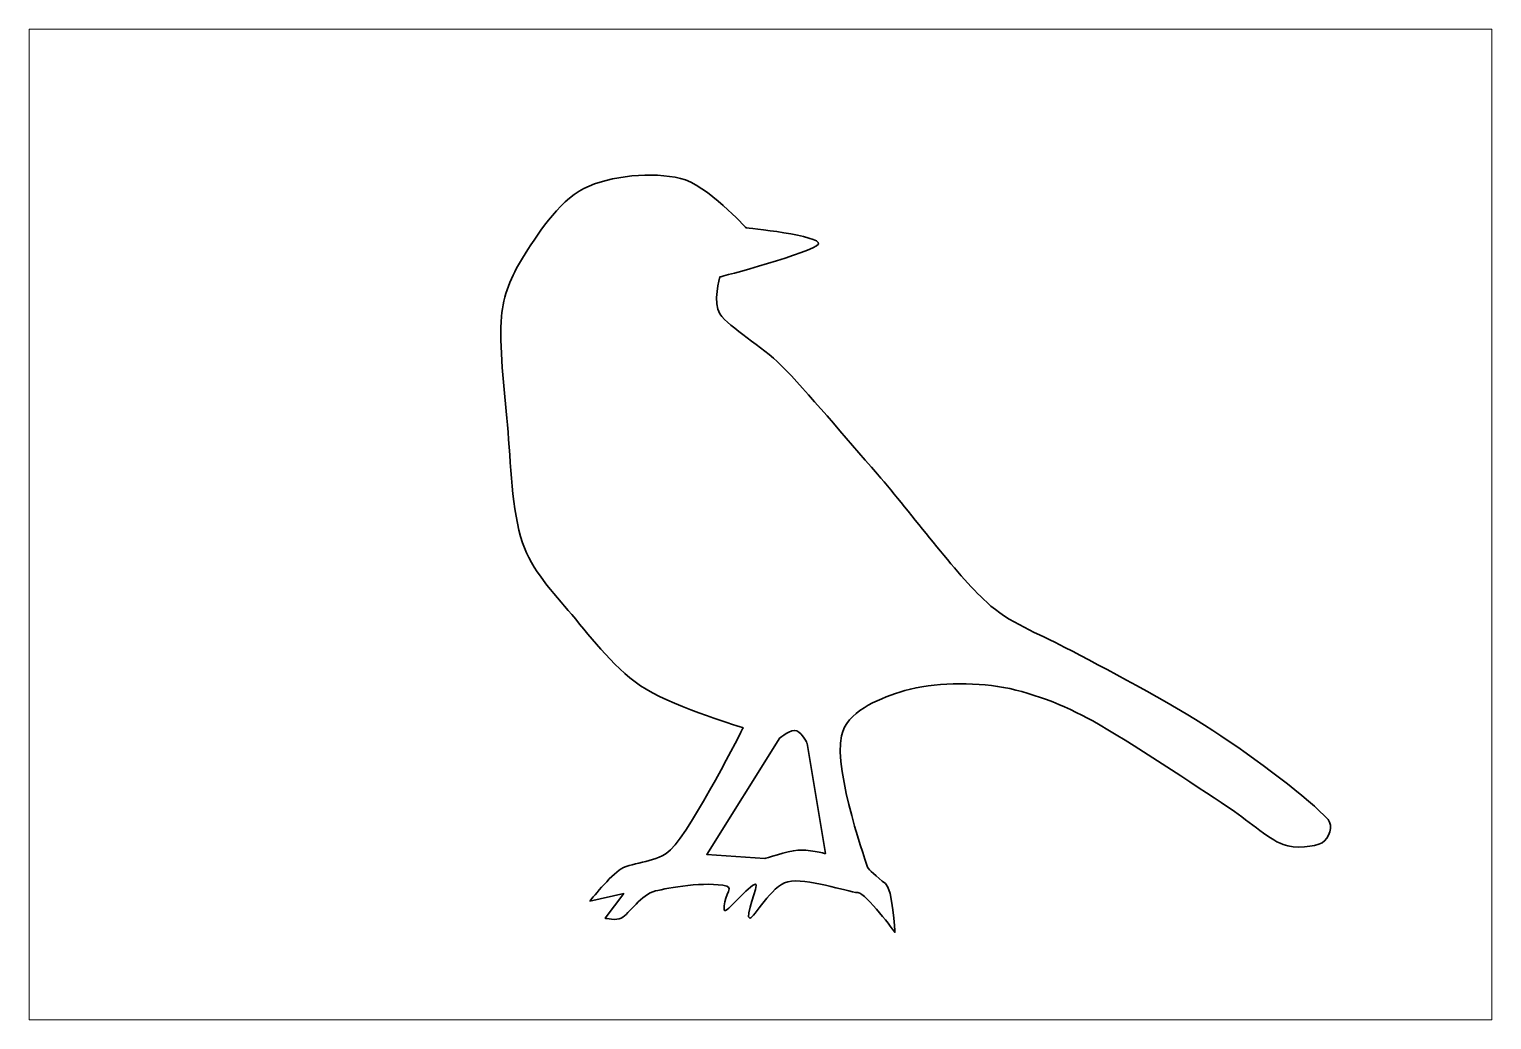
# Paper-space layout 'Layout1' of a CAD drawing. Header units: inches. Extents: x 0 to 3.71, y 0 to 2.51.
# The model-space entities are those that its viewports show. They can reach past a viewport. Long polylines and large blocks are cut down to what shows.
import ezdxf

# ---------------------------------------------------------------- set-up
doc = ezdxf.new("R2010")
doc.units = ezdxf.units.IN

msp = doc.modelspace()

# ---------------------------------------------------------------- linework, layer by layer
at = {"color": 18, "linetype": 'Continuous', "lineweight": 35, "true_color": 0x000000}
for points, knots in [([(2, 1.9634), (2.0111, 1.9843), (1.8164, 2.0049), (1.8164, 2.0049), (1.8164, 2.0049), (1.7176, 2.1136), (1.6502, 2.1299), (1.5818, 2.1464), (1.4724, 2.1379), (1.4057, 2.1042), (1.339, 2.0705), (1.2848, 1.9817), (1.25, 1.9277), (1.2217, 1.8837), (1.2016, 1.8321), (1.1969, 1.78), (1.1905, 1.7095), (1.2034, 1.5963), (1.2119, 1.5049), (1.2207, 1.4093), (1.2228, 1.2867), (1.25, 1.2066), (1.2737, 1.1369), (1.3275, 1.0806), (1.375, 1.0243), (1.4273, 0.9624), (1.4875, 0.8812), (1.5637, 0.8351), (1.6432, 0.7871), (1.8094, 0.7376), (1.8094, 0.7376), (1.8094, 0.7376), (1.6837, 0.4872), (1.625, 0.4279), (1.5936, 0.3962), (1.5317, 0.3982), (1.5, 0.3799), (1.474, 0.3649), (1.4209, 0.2986), (1.4209, 0.2986), (1.4209, 0.2986), (1.5068, 0.3174), (1.5068, 0.3174), (1.5068, 0.3174), (1.4599, 0.2549), (1.4599, 0.2549), (1.4599, 0.2549), (1.4883, 0.2485), (1.5, 0.2549), (1.5212, 0.2664), (1.5508, 0.3155), (1.5868, 0.3241), (1.6185, 0.3315), (1.7151, 0.3494), (1.7682, 0.3363), (1.7851, 0.3322), (1.7563, 0.3037), (1.7616, 0.2756), (1.7639, 0.2636), (1.8252, 0.3404), (1.8413, 0.3413), (1.8495, 0.3418), (1.812, 0.2554), (1.8259, 0.255), (1.8379, 0.2547), (1.8792, 0.3371), (1.9226, 0.3474), (1.9684, 0.3582), (2.0727, 0.3219), (2.1004, 0.3198), (2.1212, 0.3182), (2.1941, 0.2191), (2.1941, 0.2191), (2.1941, 0.2191), (2.1884, 0.3294), (2.1702, 0.3428), (2.1481, 0.3592), (2.1259, 0.3816), (2.1259, 0.3816), (2.1259, 0.3816), (2.0378, 0.6259), (2.0587, 0.7175), (2.0723, 0.7775), (2.1478, 0.8092), (2.2063, 0.8282), (2.275, 0.8505), (2.3729, 0.8545), (2.4544, 0.8423), (2.5351, 0.8302), (2.6241, 0.7944), (2.6955, 0.7549), (2.7899, 0.7026), (2.9566, 0.5897), (3.037, 0.5375), (3.0846, 0.5066), (3.1377, 0.4569), (3.1777, 0.4417), (3.2087, 0.43), (3.2579, 0.4358), (3.2769, 0.4463), (3.2946, 0.4561), (3.3054, 0.4899), (3.2919, 0.5049), (3.2458, 0.5563), (3.1072, 0.6604), (3, 0.7305), (2.8888, 0.8033), (2.7206, 0.8912), (2.625, 0.9413), (2.5574, 0.9767), (2.4827, 1.0037), (2.4267, 1.0555), (2.3475, 1.1286), (2.2367, 1.2797), (2.1498, 1.3799), (2.0691, 1.4729), (1.9718, 1.5887), (1.9052, 1.6566), (1.8579, 1.7048), (1.7759, 1.7497), (1.75, 1.7869), (1.7323, 1.8124), (1.75, 1.8799), (1.75, 1.8799), (1.75, 1.8799), (1.9889, 1.9426), (2, 1.9634)], [0, 0, 0, 0, 1, 1, 1, 2, 2, 2, 3, 3, 3, 4, 4, 4, 5, 5, 5, 6, 6, 6, 7, 7, 7, 8, 8, 8, 9, 9, 9, 10, 10, 10, 11, 11, 11, 12, 12, 12, 13, 13, 13, 14, 14, 14, 15, 15, 15, 16, 16, 16, 17, 17, 17, 18, 18, 18, 19, 19, 19, 20, 20, 20, 21, 21, 21, 22, 22, 22, 23, 23, 23, 24, 24, 24, 25, 25, 25, 26, 26, 26, 27, 27, 27, 28, 28, 28, 29, 29, 29, 30, 30, 30, 31, 31, 31, 32, 32, 32, 33, 33, 33, 34, 34, 34, 35, 35, 35, 36, 36, 36, 37, 37, 37, 38, 38, 38, 39, 39, 39, 40, 40, 40, 41, 41, 41, 42, 42, 42, 42]), ([(1.9026, 0.7117), (1.9026, 0.7117), (1.717, 0.4167), (1.717, 0.4167), (1.717, 0.4167), (1.864, 0.4059), (1.864, 0.4059), (1.864, 0.4059), (1.9219, 0.4255), (1.9476, 0.4276), (1.9712, 0.4296), (2.018, 0.4188), (2.018, 0.4188), (2.018, 0.4188), (1.9716, 0.6978), (1.9716, 0.6978), (1.9716, 0.6978), (1.9596, 0.7235), (1.9453, 0.7297), (1.931, 0.7359), (1.9026, 0.7117), (1.9026, 0.7117)], [0, 0, 0, 0, 1, 1, 1, 2, 2, 2, 3, 3, 3, 4, 4, 4, 5, 5, 5, 6, 6, 6, 7, 7, 7, 7])]:
    msp.add_open_spline(points, degree=3, knots=knots, dxfattribs=at)

psp = doc.layouts.get("Layout1")

# ---------------------------------------------------------------- viewports
at = {"layer": '0'}
psp.add_viewport(center=(1.8533, 1.255), size=(3.7067, 2.51), view_center_point=(1.8533, 1.2527), view_height=2.51, dxfattribs=at)

doc.saveas('drawing.dxf')
